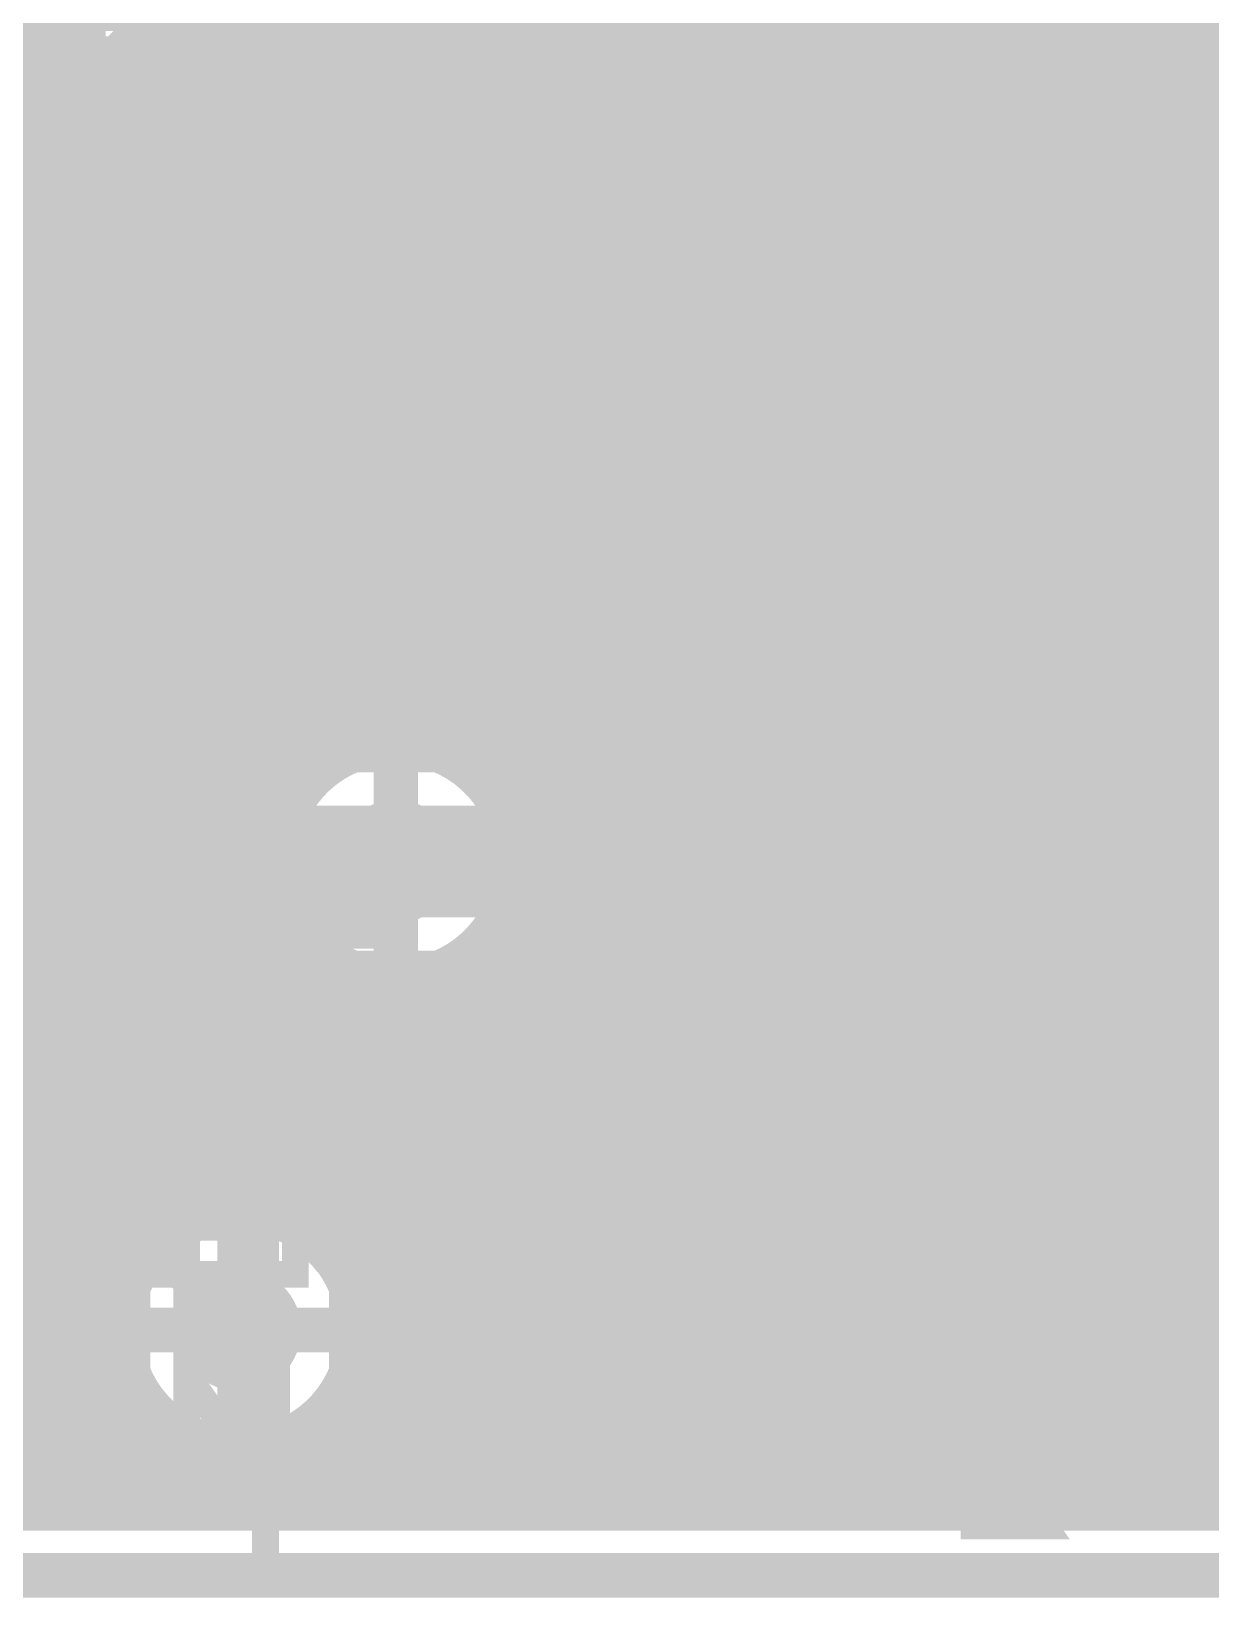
# Model space of a CAD drawing. Extents: x -7 to 100, y -42 to 30.
# Drawn here: x 68.54 to 75.25, y -0.13 to 8.79 of the extents above; entities that cross this region are included whole.
import ezdxf

# ---------------------------------------------------------------- set-up
doc = ezdxf.new("R2010")
doc.units = 0
doc.header["$MEASUREMENT"] = 0
doc.layers.get('0').update_dxf_attribs({"linetype": 'CONTINUOUS'})
for name, color, linetype in [('22-315-0_BOT', 7, 'CONTINUOUS'), ('22-315-0_DRD', 7, 'CONTINUOUS'), ('22-315-0_GND', 6, 'CONTINUOUS'), ('22-315-0_IN1', 4, 'CONTINUOUS'), ('22-315-0_SMB', 3, 'CONTINUOUS'), ('22-315-0_SMT', 5, 'CONTINUOUS'), ('22-315-0_SPB', 10, 'CONTINUOUS'), ('22-315-0_SPT', 14, 'CONTINUOUS'), ('22-315-0_SSB', 9, 'CONTINUOUS'), ('22-315-0_SST', 12, 'CONTINUOUS'), ('22-315-0_TOP', 11, 'CONTINUOUS'), ('THRUHOLE_TAP', 15, 'CONTINUOUS')]:
    doc.layers.add(name, color=color, linetype=linetype)

# ---------------------------------------------------------------- blocks, each defined once
blk = doc.blocks.new('RECTANGLE_8')
blk.add_solid([(0.4826, 0.4064), (0.4826, -0.4064), (-0.4826, 0.4064), (-0.4826, -0.4064)])
blk = doc.blocks.new('ROUND_30')
at = {"const_width": 0.35052}
blk.add_lwpolyline([(-0.17526, 0, 1), (0.17526, 0, 1)], format="xyb", close=True, dxfattribs=at)
blk = doc.blocks.new('ROUND_56')
at = {"const_width": 0.35052}
blk.add_lwpolyline([(-0.17526, 0, 1), (0.17526, 0, 1)], format="xyb", close=True, dxfattribs=at)
blk = doc.blocks.new('RECTANGLE_24')
blk.add_solid([(0.635, 0.3429), (0.635, -0.3429), (-0.635, 0.3429), (-0.635, -0.3429)])
blk = doc.blocks.new('ROUND_65')
at = {"const_width": 0.35052}
blk.add_lwpolyline([(-0.17526, 0, 1), (0.17526, 0, 1)], format="xyb", close=True, dxfattribs=at)
blk = doc.blocks.new('ROUND_80')
at = {"const_width": 0.0635}
blk.add_lwpolyline([(-0.03175, 0, 1), (0.03175, 0, 1)], format="xyb", close=True, dxfattribs=at)
blk = doc.blocks.new('RECTANGLE_35')
blk.add_solid([(1.3716, 1.0795), (1.3716, -1.0795), (-1.3716, 1.0795), (-1.3716, -1.0795)])
blk = doc.blocks.new('ROUND_83')
at = {"const_width": 0.10033}
blk.add_lwpolyline([(-0.050164, 0, 1), (0.050164, 0, 1)], format="xyb", close=True, dxfattribs=at)

msp = doc.modelspace()

# ---------------------------------------------------------------- linework, layer by layer
at = {"layer": '22-315-0_BOT'}
for points, const_width in [([(72.39, 10.795), (70.612, 10.795), (68.326, 8.509), (68.326, 6.604), (67.3608, 5.6388), (67.31, 5.6388)], 0.2032), ([(76.2, 7.0612), (76.2, 7.112), (75.438, 7.874), (74.549, 7.874), (73.66, 8.763), (73.66, 10.795)], 0.2032), ([(70.77964, 10.3886), (68.7324, 8.34136)], 0.254), ([(70.8406, 10.3886), (70.8406, 4.70408)], 0.254), ([(71.0692, 10.3886), (71.0692, 4.56692)], 0.254), ([(71.2978, 10.3886), (71.2978, 2.02184)], 0.254), ([(70.612, 10.22096), (70.612, 4.74472)], 0.254), ([(70.3834, 9.99236), (70.3834, 4.70408)], 0.254), ([(72.39, 9.8552), (70.6882, 9.8552), (69.469, 8.636)], 0.2032), ([(70.1548, 9.76376), (70.1548, 4.56692)], 0.254), ([(69.9262, 9.53516), (69.9262, 7.7978)], 0.254), ([(69.6976, 9.30656), (69.6976, 7.7978)], 0.254), ([(71.4248, 9.1821), (71.4248, 8.2169)], 0.254), ([(69.469, 9.07796), (69.469, 7.7978)], 0.254), ([(74.9808, 8.89), (76.7588, 8.89)], 0.635), ([(72.39, 8.89), (72.39, 7.0612)], 0.3048), ([(71.4248, 8.8392), (69.23024, 8.8392)], 0.254), ([(69.2404, 8.84936), (69.2404, 7.7978)], 0.254), ([(69.0118, 8.62076), (69.0118, 7.7978)], 0.254), ([(71.4248, 8.6106), (69.00164, 8.6106)], 0.254), ([(69.469, 8.636), (69.469, 7.3152), (69.215, 7.0612)], 0.2032), ([(73.3552, 8.49376), (73.3552, 8.2169)], 0.254), ([(73.3552, 8.49376), (73.3552, 2.8702)], 0.254), ([(73.3552, 8.49376), (73.37243, 8.47543)], 0.254), ([(73.3552, 8.49376), (73.37243, 8.47543)], 0.254), ([(73.37552, 8.4709), (74.05116, 7.7978)], 0.254), ([(71.4248, 8.382), (68.77304, 8.382)], 0.254), ([(68.7832, 8.39216), (68.7832, 7.7978)], 0.254), ([(73.46696, 8.382), (73.3552, 8.382)], 0.254), ([(68.7324, 8.34136), (68.7324, 7.7978)], 0.254), ([(73.5838, 8.26516), (73.5838, 7.7978)], 0.254), ([(71.9328, 8.2169), (71.4248, 8.2169)], 0.254), ([(71.5264, 8.2169), (71.5264, 2.25044)], 0.254), ([(71.755, 8.2169), (71.755, 7.7978)], 0.254), ([(71.9328, 8.2169), (71.9328, 7.7978)], 0.254), ([(73.3552, 8.2169), (72.8472, 8.2169)], 0.254), ([(72.8472, 8.2169), (72.8472, 7.7978)], 0.254), ([(72.898, 8.2169), (72.898, 7.7978)], 0.254), ([(73.1266, 8.2169), (73.1266, 7.7978)], 0.254), ([(71.9328, 8.1534), (68.7324, 8.1534)], 0.254), ([(73.69556, 8.1534), (72.8472, 8.1534)], 0.254), ([(73.8124, 8.03656), (73.8124, 7.7978)], 0.254), ([(71.9328, 7.9248), (68.7324, 7.9248)], 0.254), ([(73.92416, 7.9248), (72.8472, 7.9248)], 0.254), ([(70.0278, 7.7978), (68.7324, 7.7978)], 0.254), ([(69.215, 7.7978), (69.215, 7.0612)], 0.254), ([(70.0278, 7.7978), (70.0278, 6.3754)], 0.254), ([(71.5772, 7.7978), (71.5772, 6.3754)], 0.254), ([(71.9328, 7.7978), (71.5772, 7.7978)], 0.254), ([(73.2028, 7.7978), (72.8472, 7.7978)], 0.254), ([(73.2028, 7.7978), (73.2028, 6.3754)], 0.254), ([(73.4822, 7.7978), (73.4822, 6.3754)], 0.254), ([(74.05116, 7.7978), (73.4822, 7.7978)], 0.254), ([(71.5772, 7.6962), (70.0278, 7.6962)], 0.254), ([(73.4822, 7.6962), (73.2028, 7.6962)], 0.254), ([(71.5772, 7.4676), (70.0278, 7.4676)], 0.254), ([(73.4822, 7.4676), (73.2028, 7.4676)], 0.254), ([(75.27036, 7.4676), (75.1078, 7.4676)], 0.254), ([(75.1078, 7.4676), (75.1078, 6.3754)], 0.254), ([(75.27036, 7.4676), (75.1078, 7.4676)], 0.254), ([(75.184, 7.4676), (75.184, 0.47752)], 0.254), ([(75.27036, 7.4676), (75.3872, 7.35076)], 0.254), ([(71.5772, 7.239), (70.0278, 7.239)], 0.254), ([(73.4822, 7.239), (73.2028, 7.239)], 0.254), ([(75.3872, 7.239), (75.1078, 7.239)], 0.254), ([(70.0278, 7.0612), (69.215, 7.0612)], 0.254), ([(71.5772, 7.0104), (70.0278, 7.0104)], 0.254), ([(73.4822, 7.0104), (73.2028, 7.0104)], 0.254), ([(73.4822, 7.0612), (74.295, 7.0612)], 0.254), ([(75.1078, 7.0612), (74.295, 7.0612)], 0.254), ([(75.3872, 7.0104), (75.1078, 7.0104)], 0.254), ([(71.5772, 6.7818), (70.0278, 6.7818)], 0.254), ([(73.4822, 6.7818), (73.2028, 6.7818)], 0.254), ([(75.3872, 6.7818), (75.1078, 6.7818)], 0.254), ([(71.5772, 6.5532), (70.0278, 6.5532)], 0.254), ([(73.4822, 6.5532), (73.2028, 6.5532)], 0.254), ([(75.3872, 6.5532), (75.1078, 6.5532)], 0.254), ([(70.0278, 6.3754), (70.0278, 6.3246)], 0.254), ([(71.5772, 6.3246), (70.0278, 6.3246)], 0.254), ([(70.0278, 6.3246), (70.0278, 4.9022)], 0.254), ([(71.5772, 6.3754), (71.5772, 6.3246)], 0.254), ([(71.5772, 6.3246), (71.5772, 4.9022)], 0.254), ([(73.2028, 6.3754), (73.2028, 6.3246)], 0.254), ([(73.4822, 6.3246), (73.2028, 6.3246)], 0.254), ([(73.2028, 6.3246), (73.2028, 4.9022)], 0.254), ([(73.4822, 6.3754), (73.4822, 6.3246)], 0.254), ([(73.4822, 6.3246), (73.4822, 4.9022)], 0.254), ([(75.1078, 6.3754), (75.1078, 6.3246)], 0.254), ([(75.3872, 6.3246), (75.1078, 6.3246)], 0.254), ([(75.1078, 6.3246), (75.1078, 4.9022)], 0.254), ([(71.5772, 6.096), (70.0278, 6.096)], 0.254), ([(73.4822, 6.096), (73.2028, 6.096)], 0.254), ([(75.3872, 6.096), (75.1078, 6.096)], 0.254), ([(71.5772, 5.8674), (70.0278, 5.8674)], 0.254), ([(73.4822, 5.8674), (73.2028, 5.8674)], 0.254), ([(75.3872, 5.8674), (75.1078, 5.8674)], 0.254), ([(69.215, 5.6388), (69.215, 3.8862)], 0.635), ([(71.5772, 5.6388), (70.0278, 5.6388)], 0.254), ([(72.39, 5.6388), (72.39, 3.8862)], 0.3048), ([(73.4822, 5.6388), (73.2028, 5.6388)], 0.254), ([(74.295, 5.6388), (74.295, 3.8862)], 0.3048), ([(75.3872, 5.6388), (75.1078, 5.6388)], 0.254), ([(71.5772, 5.4102), (70.0278, 5.4102)], 0.254), ([(73.4822, 5.4102), (73.2028, 5.4102)], 0.254), ([(75.3872, 5.4102), (75.1078, 5.4102)], 0.254), ([(71.5772, 5.1816), (70.0278, 5.1816)], 0.254), ([(73.4822, 5.1816), (73.2028, 5.1816)], 0.254), ([(75.3872, 5.1816), (75.1078, 5.1816)], 0.254), ([(69.8373, 4.9022), (69.8373, 4.6228)], 0.254), ([(70.0278, 4.9022), (69.8373, 4.9022)], 0.254), ([(69.9262, 4.9022), (69.9262, 4.6228)], 0.254), ([(71.5772, 4.953), (70.0278, 4.953)], 0.254), ([(71.9328, 4.9022), (71.5772, 4.9022)], 0.254), ([(71.755, 4.9022), (71.755, 4.6228)], 0.254), ([(71.9328, 4.9022), (71.9328, 4.6228)], 0.254), ([(72.8472, 4.9022), (72.8472, 4.6228)], 0.254), ([(73.2028, 4.9022), (72.8472, 4.9022)], 0.254), ([(72.898, 4.9022), (72.898, 4.6228)], 0.254), ([(73.1266, 4.9022), (73.1266, 4.6228)], 0.254), ([(73.4822, 4.953), (73.2028, 4.953)], 0.254), ([(73.8378, 4.9022), (73.4822, 4.9022)], 0.254), ([(73.5838, 4.9022), (73.5838, 4.6228)], 0.254), ([(73.8124, 4.9022), (73.8124, 4.6228)], 0.254), ([(73.8378, 4.9022), (73.8378, 4.6228)], 0.254), ([(74.7522, 4.9022), (74.7522, 4.6228)], 0.254), ([(75.1078, 4.9022), (74.7522, 4.9022)], 0.254), ([(74.9554, 4.9022), (74.9554, 4.6228)], 0.254), ([(75.3872, 4.953), (75.1078, 4.953)], 0.254), ([(70.44944, 4.7244), (69.8373, 4.7244)], 0.254), ([(71.9328, 4.7244), (70.77202, 4.7244)], 0.254), ([(73.8378, 4.7244), (72.8472, 4.7244)], 0.254), ([(75.53706, 4.7244), (74.7522, 4.7244)], 0.254), ([(70.0278, 4.6228), (69.8373, 4.6228)], 0.254), ([(70.0278, 4.6228), (70.0278, 4.5085)], 0.254), ([(71.5772, 4.6228), (71.5772, 3.2004)], 0.254), ([(71.9328, 4.6228), (71.5772, 4.6228)], 0.254), ([(73.2028, 4.6228), (72.8472, 4.6228)], 0.254), ([(73.2028, 4.6228), (73.2028, 3.2004)], 0.254), ([(73.4822, 4.6228), (73.4822, 3.2004)], 0.254), ([(73.8378, 4.6228), (73.4822, 4.6228)], 0.254), ([(75.1078, 4.6228), (74.7522, 4.6228)], 0.254), ([(75.1078, 4.6228), (75.1078, 3.2004)], 0.254), ([(70.09638, 4.5085), (70.0278, 4.5085)], 0.254), ([(70.09638, 4.5085), (70.0278, 4.5085)], 0.254), ([(70.09638, 4.5085), (70.0278, 4.5085)], 0.254), ([(70.08622, 4.4958), (70.0278, 4.4958)], 0.254), ([(71.5772, 4.4958), (71.13778, 4.4958)], 0.254), ([(73.4822, 4.4958), (73.2028, 4.4958)], 0.254), ([(75.52436, 4.4958), (75.1078, 4.4958)], 0.254), ([(70.612, 4.064), (70.5358, 4.064), (70.358, 3.8862), (69.215, 3.8862)], 0.635), ([(70.612, 4.064), (70.5358, 4.064), (70.358, 3.8862), (69.215, 3.8862)], 0.635), ([(69.215, 3.8862), (70.358, 3.8862), (70.5358, 4.064), (70.612, 4.064)], 0.635), ([(71.5772, 4.2672), (71.2597, 4.2672)], 0.254), ([(73.4822, 4.2672), (73.2028, 4.2672)], 0.254), ([(75.59294, 4.2672), (75.1078, 4.2672)], 0.254), ([(71.5772, 4.0386), (71.29018, 4.0386)], 0.254), ([(73.4822, 4.0386), (73.2028, 4.0386)], 0.254), ([(75.77836, 4.0386), (75.1078, 4.0386)], 0.254), ([(69.215, 3.81), (69.215, 3.8862)], 0.2032), ([(71.5772, 3.81), (71.24192, 3.81)], 0.254), ([(73.4822, 3.81), (73.2028, 3.81)], 0.254), ([(76.08062, 3.81), (75.1078, 3.81)], 0.254), ([(71.0692, 3.56108), (71.0692, 1.8034)], 0.254), ([(71.5772, 3.5814), (71.08952, 3.5814)], 0.254), ([(73.4822, 3.5814), (73.2028, 3.5814)], 0.254), ([(76.30922, 3.5814), (75.1078, 3.5814)], 0.254), ([(71.5772, 3.3528), (70.67804, 3.3528)], 0.254), ([(70.8406, 3.42392), (70.8406, 1.8034)], 0.254), ([(73.4822, 3.3528), (73.2028, 3.3528)], 0.254), ([(76.53782, 3.3528), (75.1078, 3.3528)], 0.254), ([(70.0278, 3.2639), (70.0278, 3.2004)], 0.254), ([(70.358, 3.2639), (70.0278, 3.2639)], 0.254), ([(70.1548, 3.2639), (70.1548, 1.92278)], 0.254), ([(70.3834, 3.2639), (70.3834, 1.8034)], 0.254), ([(70.612, 3.31724), (70.612, 1.8034)], 0.254), ([(70.0278, 3.2004), (70.0278, 3.1496)], 0.254), ([(71.5772, 3.2004), (71.5772, 3.1496)], 0.254), ([(73.2028, 3.2004), (73.2028, 3.1496)], 0.254), ([(73.4822, 3.2004), (73.4822, 3.1496)], 0.254), ([(75.1078, 3.2004), (75.1078, 3.1496)], 0.254), ([(70.0278, 3.1496), (70.0278, 2.00406)], 0.254), ([(71.5772, 3.1242), (70.0278, 3.1242)], 0.254), ([(71.5772, 3.1496), (71.5772, 2.30124)], 0.254), ([(73.2028, 3.1496), (73.2028, 2.8702)], 0.254), ([(73.4822, 3.1242), (73.2028, 3.1242)], 0.254), ([(73.4822, 3.1496), (73.4822, 2.8702)], 0.254), ([(75.1078, 3.1496), (75.1078, 1.7272)], 0.254), ([(76.76642, 3.1242), (75.1078, 3.1242)], 0.254), ([(71.5772, 2.8956), (70.0278, 2.8956)], 0.254), ([(73.4822, 2.8956), (73.2028, 2.8956)], 0.254), ([(73.4822, 2.8702), (73.2028, 2.8702)], 0.254), ([(76.99502, 2.8956), (75.1078, 2.8956)], 0.254), ([(71.5772, 2.667), (70.0278, 2.667)], 0.254), ([(77.22362, 2.667), (75.1078, 2.667)], 0.254), ([(69.215, 2.4638), (67.31, 2.4638)], 0.3048), ([(69.723, 1.397), (71.247, 1.397), (72.3138, 2.4638), (72.39, 2.4638)], 0.2032), ([(71.5772, 2.4384), (70.0278, 2.4384)], 0.254), ([(74.295, 2.4638), (72.39, 2.4638)], 0.2032), ([(77.45222, 2.4384), (75.1078, 2.4384)], 0.254), ([(71.5772, 2.30124), (71.07936, 1.8034)], 0.254), ([(71.48576, 2.2098), (70.0278, 2.2098)], 0.254), ([(77.68082, 2.2098), (75.1078, 2.2098)], 0.254), ([(73.2028, 2.0574), (73.2028, 1.7272)], 0.254), ([(73.4822, 2.0574), (73.2028, 2.0574)], 0.254), ([(73.3552, 2.0574), (73.3552, 0.47498)], 0.254), ([(73.4822, 2.0574), (73.4822, 1.7272)], 0.254), ([(71.25716, 1.9812), (70.07098, 1.9812)], 0.254), ([(73.4822, 1.9812), (73.2028, 1.9812)], 0.254), ([(77.90942, 1.9812), (75.1078, 1.9812)], 0.254), ([(71.07936, 1.8034), (70.26656, 1.8034)], 0.254), ([(73.4822, 1.7526), (73.2028, 1.7526)], 0.254), ([(78.13802, 1.7526), (75.1078, 1.7526)], 0.254), ([(69.12864, 1.7272), (68.4022, 1.7272)], 0.254), ([(68.5546, 1.7272), (68.5546, 0.46736)], 0.254), ([(68.7832, 1.7272), (68.7832, 0.46736)], 0.254), ([(69.0118, 1.7272), (69.0118, 0.46736)], 0.254), ([(72.15124, 1.7272), (71.5391, 1.11252)], 0.254), ([(73.2028, 1.7272), (72.15124, 1.7272)], 0.254), ([(72.2122, 1.7272), (72.2122, 0.47244)], 0.254), ([(72.4408, 1.7272), (72.4408, 0.47244)], 0.254), ([(72.6694, 1.7272), (72.6694, 0.47244)], 0.254), ([(72.898, 1.7272), (72.898, 0.47244)], 0.254), ([(73.1266, 1.7272), (73.1266, 0.47498)], 0.254), ([(75.1078, 1.7272), (73.4822, 1.7272)], 0.254), ([(73.5838, 1.7272), (73.5838, 0.47498)], 0.254), ([(73.8124, 1.7272), (73.8124, 0.47498)], 0.254), ([(74.041, 1.7272), (74.041, 0.47498)], 0.254), ([(74.2696, 1.7272), (74.2696, 0.47498)], 0.254), ([(74.4982, 1.7272), (74.4982, 0.47498)], 0.254), ([(74.7268, 1.7272), (74.7268, 0.47498)], 0.254), ([(74.9554, 1.7272), (74.9554, 0.47498)], 0.254), ([(69.05498, 1.524), (67.7672, 1.524)], 0.254), ([(78.36662, 1.524), (71.94804, 1.524)], 0.254), ([(71.9836, 1.55956), (71.9836, 0.47244)], 0.254), ([(71.755, 1.33096), (71.755, 0.47244)], 0.254), ([(69.0499, 1.2954), (67.7672, 1.2954)], 0.254), ([(78.59522, 1.2954), (71.71944, 1.2954)], 0.254), ([(69.12864, 1.0668), (67.75958, 1.0668)], 0.254), ([(78.82382, 1.0668), (71.48322, 1.0668)], 0.254), ([(71.5264, 1.10236), (71.5264, 0.47244)], 0.254), ([(71.247, 0.9906), (70.26656, 0.9906)], 0.254), ([(70.3834, 0.9906), (70.3834, 0.4699)], 0.254), ([(70.612, 0.9906), (70.612, 0.4699)], 0.254), ([(70.8406, 0.9906), (70.8406, 0.4699)], 0.254), ([(71.0692, 0.9906), (71.0692, 0.47244)], 0.254), ([(71.2978, 0.99314), (71.2978, 0.47244)], 0.254), ([(69.2404, 0.91694), (69.2404, 0.4699)], 0.254), ([(70.1548, 0.87122), (70.1548, 0.4699)], 0.254), ([(69.33438, 0.8382), (67.65036, 0.8382)], 0.254), ([(69.469, 0.76708), (69.469, 0.4699)], 0.254), ([(79.05242, 0.8382), (70.10908, 0.8382)], 0.254), ([(69.6976, 0.71628), (69.6976, 0.4699)], 0.254), ([(69.9262, 0.74676), (69.9262, 0.4699)], 0.254), ([(79.3623, 0.6096), (67.42176, 0.6096)], 0.254), ([(83.6422, 0.48768), (67.27952, 0.46736)], 0.254)]:
    msp.add_lwpolyline(points, dxfattribs=dict(at, const_width=const_width))
at = {"layer": '22-315-0_BOT', "const_width": 0.254}
for points in [[(70.612, 4.74472, 0.2182024), (70.09641, 4.50847)], [(70.612, 4.74472, 0.2182024), (70.09641, 4.50847)], [(71.29272, 4.064, 0.4142136), (70.612, 4.74472)], [(71.29272, 4.064, 0.4142136), (70.612, 4.74472)], [(70.74154, 3.39598, 0.3591633), (71.29272, 4.064)], [(70.74154, 3.39598, 0.3591633), (71.29272, 4.064)], [(70.358, 3.2639, 0.1675171), (70.74146, 3.39608)], [(70.358, 3.2639, 0.1675171), (70.74146, 3.39608)], [(70.26656, 1.8034, 0.1163897), (70.02753, 2.00353)], [(69.12864, 1.7272, 0.1274582), (69.04308, 1.397)], [(69.04228, 1.397, 0.4142136), (69.723, 0.71628)], [(71.247, 0.9906, 0.1989115), (71.53437, 1.10963)], [(69.723, 0.71628, 0.2364624), (70.26819, 0.98938)]]:
    msp.add_lwpolyline(points, format="xyb", dxfattribs=at)
at = {"layer": '22-315-0_DRD', "const_width": 0.254}
for points in [[(0, 0), (-7.00024, 0), (-7.00024, 29.99994), (99.9998, 29.99994), (99.9998, 0), (0, 0)], [(68.834, 9.271), (68.834, 8.001)], [(69.469, 9.271), (69.469, 8.001)], [(70.104, 8.001), (70.104, 9.271)], [(70.104, 8.636), (68.834, 8.636)], [(68.834, 8.001), (70.104, 8.001)], [(69.977, 4.699), (69.977, 3.429)], [(71.247, 4.699), (69.977, 4.699)], [(69.977, 4.699), (69.977, 3.429)], [(71.247, 4.699), (69.977, 4.699)], [(69.977, 4.699), (69.977, 3.429)], [(71.247, 4.699), (69.977, 4.699)], [(70.612, 4.699), (70.612, 3.429)], [(70.612, 4.699), (70.612, 3.429)], [(70.612, 4.699), (70.612, 3.429)], [(71.247, 3.429), (71.247, 4.699)], [(71.247, 3.429), (71.247, 4.699)], [(71.247, 3.429), (71.247, 4.699)], [(71.247, 4.064), (69.977, 4.064)], [(71.247, 4.064), (69.977, 4.064)], [(71.247, 4.064), (69.977, 4.064)], [(69.977, 3.429), (71.247, 3.429)], [(69.977, 3.429), (71.247, 3.429)], [(69.977, 3.429), (71.247, 3.429)], [(69.088, 2.032), (69.088, 0.762)], [(70.358, 2.032), (69.088, 2.032)], [(69.723, 2.032), (69.723, 0.762)], [(70.358, 0.762), (70.358, 2.032)], [(70.358, 1.397), (69.088, 1.397)], [(69.088, 0.762), (70.358, 0.762)]]:
    msp.add_lwpolyline(points, dxfattribs=at)
at = {"layer": '22-315-0_GND', "const_width": 0.254}
msp.add_lwpolyline([(0, 0), (-7.00024, 0), (-7.00024, 29.99994), (99.9998, 29.99994), (99.9998, 0), (0, 0)], dxfattribs=at)
at = {"layer": '22-315-0_IN1', "const_width": 0.254}
for points in [[(70.6882, 29.337), (70.6882, 4.73964)], [(72.9742, 29.337), (72.9742, 0.508)], [(70.9168, 21.46808), (70.9168, 4.67106)], [(71.1454, 21.33092), (71.1454, 4.48564)], [(72.7456, 13.10894), (72.7456, 0.508)], [(70.4596, 12.14374), (70.4596, 4.72694)], [(70.231, 11.99388), (70.231, 4.62788)], [(74.3458, 11.81608), (74.3458, 0.508)], [(75.2602, 11.81608), (75.2602, 0.508)], [(74.5744, 11.67892), (74.5744, 0.508)], [(75.0316, 11.67892), (75.0316, 0.508)], [(71.374, 11.56716), (71.374, 0.508)], [(74.803, 11.63828), (74.803, 0.508)], [(72.517, 11.35888), (72.517, 0.508)], [(71.6026, 11.2649), (71.6026, 0.508)], [(71.8312, 11.15314), (71.8312, 0.508)], [(72.0598, 11.13282), (72.0598, 0.508)], [(72.2884, 11.19124), (72.2884, 0.508)], [(73.2028, 10.29208), (73.2028, 0.508)], [(74.1172, 10.29208), (74.1172, 0.508)], [(73.4314, 10.15492), (73.4314, 0.508)], [(73.8886, 10.15492), (73.8886, 0.508)], [(73.66, 10.11428), (73.66, 0.508)], [(68.6308, 9.48182), (68.6308, 0.508)], [(68.7959, 8.7376), (67.78752, 8.7376)], [(82.24774, 8.7376), (70.13956, 8.7376)], [(68.80098, 8.509), (67.93992, 8.509)], [(81.98612, 8.509), (70.13702, 8.509)], [(68.88988, 8.2804), (67.98818, 8.2804)], [(68.8594, 8.33374), (68.8594, 0.508)], [(81.88706, 8.2804), (70.04812, 8.2804)], [(70.0024, 8.21436), (70.0024, 4.36372)], [(69.12102, 8.0518), (67.9577, 8.0518)], [(69.088, 8.07212), (69.088, 1.6383)], [(69.7738, 8.02894), (69.7738, 2.07518)], [(81.87436, 8.0518), (69.81698, 8.0518)], [(69.3166, 7.97306), (69.3166, 1.94056)], [(69.5452, 7.96036), (69.5452, 2.05232)], [(81.94294, 7.8232), (67.83578, 7.8232)], [(82.12836, 7.5946), (67.47002, 7.5946)], [(82.47888, 7.366), (56.06288, 7.366)], [(82.31124, 7.1374), (57.19064, 7.1374)], [(82.25282, 6.9088), (65.35674, 6.9088)], [(82.27314, 6.6802), (65.6844, 6.6802)], [(82.3849, 6.4516), (65.87744, 6.4516)], [(82.68716, 6.223), (65.99936, 6.223)], [(86.69528, 5.9944), (66.07048, 5.9944)], [(86.72576, 5.7658), (66.09842, 5.7658)], [(86.85022, 5.5372), (66.08826, 5.5372)], [(87.21344, 5.3086), (66.03492, 5.3086)], [(75.74788, 5.08), (65.9384, 5.08)], [(75.58024, 4.8514), (65.78092, 4.8514)], [(70.22338, 4.6228), (65.52946, 4.6228)], [(75.52182, 4.6228), (70.99808, 4.6228)], [(70.01764, 4.3942), (65.30086, 4.3942)], [(75.54214, 4.3942), (71.20636, 4.3942)], [(69.9389, 4.1656), (65.65646, 4.1656)], [(75.6539, 4.1656), (71.28256, 4.1656)], [(69.94398, 3.937), (65.85966, 3.937)], [(75.95616, 3.937), (71.28002, 3.937)], [(70.03288, 3.7084), (65.9892, 3.7084)], [(70.0024, 3.76174), (70.0024, 2.01676)], [(78.00594, 3.7084), (71.19112, 3.7084)], [(71.1454, 3.64236), (71.1454, 0.508)], [(70.26402, 3.4798), (66.0654, 3.4798)], [(70.231, 3.50012), (70.231, 1.84912)], [(70.9168, 3.45694), (70.9168, 0.508)], [(80.03794, 3.4798), (70.95998, 3.4798)], [(70.4596, 3.40106), (70.4596, 0.508)], [(70.6882, 3.38836), (70.6882, 0.508)], [(79.96936, 3.2512), (66.09842, 3.2512)], [(79.98206, 3.0226), (66.0908, 3.0226)], [(80.08112, 2.794), (66.04508, 2.794)], [(80.34274, 2.5654), (65.9511, 2.5654)], [(94.74962, 2.3368), (65.80124, 2.3368)], [(95.13316, 2.1082), (65.56502, 2.1082)], [(69.24294, 1.8796), (65.07226, 1.8796)], [(99.441, 1.8796), (70.20052, 1.8796)], [(69.09308, 1.651), (52.73802, 1.651)], [(75.62088, 1.651), (70.35292, 1.651)], [(69.04228, 1.4224), (52.74056, 1.4224)], [(75.45324, 1.4224), (70.40118, 1.4224)], [(69.07276, 1.1938), (52.66436, 1.1938)], [(69.088, 1.15316), (69.088, 0.508)], [(75.39482, 1.1938), (70.3707, 1.1938)], [(69.19722, 0.9652), (52.45608, 0.9652)], [(70.231, 0.94488), (70.231, 0.508)], [(75.41514, 0.9652), (70.24878, 0.9652)], [(69.3166, 0.8509), (69.3166, 0.508)], [(70.0024, 0.77724), (70.0024, 0.508)], [(69.56044, 0.7366), (29.1338, 0.7366)], [(69.5452, 0.73914), (69.5452, 0.508)], [(69.7738, 0.71882), (69.7738, 0.508)], [(75.5269, 0.7366), (69.88302, 0.7366)], [(75.82916, 0.508), (29.464, 0.508)]]:
    msp.add_lwpolyline(points, dxfattribs=at)
for points in [[(69.469, 9.31672, 0.4142136), (68.78828, 8.636)], [(70.14972, 8.636, 0.4142136), (69.469, 9.31672)], [(68.78828, 8.636, 0.4142136), (69.469, 7.95528)], [(69.469, 7.95528, 0.4142136), (70.14972, 8.636)], [(70.612, 4.74472, 0.4142136), (69.93128, 4.064)], [(70.612, 4.74472, 0.4142136), (69.93128, 4.064)], [(71.29272, 4.064, 0.4142136), (70.612, 4.74472)], [(71.29272, 4.064, 0.4142136), (70.612, 4.74472)], [(69.93128, 4.064, 0.4142136), (70.612, 3.38328)], [(69.93128, 4.064, 0.4142136), (70.612, 3.38328)], [(70.612, 3.38328, 0.4142136), (71.29272, 4.064)], [(70.612, 3.38328, 0.4142136), (71.29272, 4.064)], [(69.723, 2.07772, 0.4142136), (69.04228, 1.397)], [(70.40372, 1.397, 0.4142136), (69.723, 2.07772)], [(69.04228, 1.397, 0.4142136), (69.723, 0.71628)], [(69.723, 0.71628, 0.4142136), (70.40372, 1.397)]]:
    msp.add_lwpolyline(points, format="xyb", dxfattribs=at)
at = {"layer": '22-315-0_SSB', "const_width": 0.1524}
for points in [[(75.7428, 8.255), (75.9714, 8.255), (75.9714, 11.43), (71.4248, 11.43), (71.4248, 8.255), (75.7428, 8.255)], [(68.80606, 8.64616), (68.63842, 8.58774), (68.63842, 8.23214), (68.80606, 8.17372), (69.48424, 8.17372), (69.65442, 8.23214), (69.65442, 8.58774), (69.48424, 8.64616)], [(70.0405, 7.8105), (70.0405, 4.8895), (68.4022, 4.8895), (68.4022, 7.8105), (70.0405, 7.8105)], [(71.5645, 4.8895), (71.5645, 7.8105), (73.2028, 7.8105), (73.2028, 4.8895), (71.5645, 4.8895)], [(75.1205, 7.8105), (75.1205, 4.8895), (73.4822, 4.8895), (73.4822, 7.8105), (75.1205, 7.8105)], [(70.2564, 7.5565), (70.2564, 7.08406), (70.93458, 7.5565), (71.10476, 7.5565), (71.2724, 7.49808), (71.2724, 7.14248), (71.10476, 7.08406)], [(70.2564, 6.7183), (70.2564, 6.24586), (70.93458, 6.7183), (71.10476, 6.7183), (71.2724, 6.65988), (71.2724, 6.30428), (71.10476, 6.24586)], [(70.7644, 5.7023), (70.2564, 5.8801)], [(70.7644, 5.40766), (70.7644, 5.76326), (70.93458, 5.8801), (71.10476, 5.8801), (71.2724, 5.76326), (71.2724, 5.40766), (70.2564, 5.40766)], [(70.0405, 4.6355), (70.0405, 1.7145), (68.4022, 1.7145), (68.4022, 4.6355), (70.0405, 4.6355)], [(71.5645, 1.7145), (71.5645, 4.6355), (73.2028, 4.6355), (73.2028, 1.7145), (71.5645, 1.7145)], [(75.1205, 4.6355), (75.1205, 1.7145), (73.4822, 1.7145), (73.4822, 4.6355), (75.1205, 4.6355)], [(70.42658, 3.65506), (70.2564, 3.7719), (70.2564, 4.01066), (70.42658, 4.1275), (70.59676, 4.1275), (70.93458, 3.89128), (71.2724, 4.1275), (71.2724, 3.65506)], [(70.2564, 3.2893), (70.2564, 2.81686), (70.93458, 3.2893), (71.10476, 3.2893), (71.2724, 3.23088), (71.2724, 2.87528), (71.10476, 2.81686)], [(70.7644, 2.2733), (70.2564, 2.4511)], [(70.7644, 1.97866), (70.7644, 2.33426), (70.93458, 2.4511), (71.10476, 2.4511), (71.2724, 2.33426), (71.2724, 1.97866), (70.2564, 1.97866)], [(68.62064, 0.40894), (69.09562, 0.40894), (68.62064, 1.08712), (68.62064, 1.25476), (68.67906, 1.42494), (69.03466, 1.42494), (69.09562, 1.25476)], [(69.93382, 0.91694), (69.57822, 0.91694), (69.45884, 1.08712), (69.45884, 1.25476), (69.57822, 1.42494), (69.93382, 1.42494), (69.93382, 0.40894)], [(72.98944, 0.61976), (73.46442, 0.61976), (73.22566, 1.29794), (73.10882, 1.29794), (73.10882, 0.28194)], [(73.82764, 0.28194), (74.30262, 0.28194), (73.82764, 0.96012), (73.82764, 1.12776), (73.88606, 1.29794), (74.24166, 1.29794), (74.30262, 1.12776)], [(75.14082, 0.78994), (74.78522, 0.78994), (74.66584, 0.96012), (74.66584, 1.12776), (74.78522, 1.29794), (75.14082, 1.29794), (75.14082, 0.28194)], [(69.63664, 0.91694), (69.45884, 0.40894)], [(74.84364, 0.78994), (74.66584, 0.28194)]]:
    msp.add_lwpolyline(points, dxfattribs=at)
at = {"layer": '22-315-0_SST', "const_width": 0.1524}
for points in [[(67.71894, 8.86968), (69.87032, 8.86968), (69.87032, 0.02032), (64.48044, 0.02032), (64.48044, 0.67056), (69.42074, 0.67056), (68.81876, 1.27), (68.81876, 7.62)], [(55.6387, 7.62), (68.81876, 7.62), (69.42074, 8.21944), (55.03926, 8.21944), (55.6387, 7.62), (55.6387, 1.27), (55.03926, 0.67056), (55.03926, 8.21944)], [(69.42074, 0.67056), (69.42074, 8.21944)], [(71.66356, 6.63956), (71.66102, 2.286), (71.66102, 0.6477), (75.65898, 0.6477), (75.6666, 7.7724), (75.2094, 8.2296), (72.009, 8.2296), (71.6534, 7.7978), (71.66356, 6.63956)], [(75.2094, 8.1788), (72.009, 8.1788), (71.882, 8.0264), (71.8058, 7.9756), (71.755, 7.9248)], [(71.99376, 8.16102), (71.99376, 8.001)], [(75.22464, 8.16356), (71.9963, 8.16356)], [(72.13092, 8.1788), (72.13092, 8.001)], [(72.26808, 8.1788), (72.26808, 8.001)], [(72.40524, 8.1788), (72.40524, 8.001)], [(72.5424, 8.1788), (72.5424, 8.001)], [(72.67956, 8.1788), (72.67956, 8.001)], [(72.81672, 8.1788), (72.81672, 8.001)], [(72.95388, 8.1788), (72.95388, 8.001)], [(73.09104, 8.1788), (73.09104, 8.001)], [(73.2282, 8.1788), (73.2282, 8.001)], [(73.36536, 8.1788), (73.36536, 8.001)], [(73.50252, 8.1788), (73.50252, 8.001)], [(73.63968, 8.1788), (73.63968, 8.001)], [(73.77684, 8.1788), (73.77684, 8.001)], [(73.914, 8.1788), (73.914, 8.001)], [(74.05116, 8.1788), (74.05116, 8.001)], [(74.18832, 8.1788), (74.18832, 8.001)], [(74.32548, 8.1788), (74.32548, 8.001)], [(74.46264, 8.1788), (74.46264, 8.001)], [(74.5998, 8.1788), (74.5998, 8.001)], [(74.73696, 8.1788), (74.73696, 8.001)], [(74.87412, 8.1788), (74.87412, 8.001)], [(75.01128, 8.1788), (75.01128, 8.001)], [(75.14844, 8.1788), (75.14844, 8.001)], [(75.2094, 8.1788), (75.3872, 8.001)], [(75.2856, 8.1026), (75.2856, 8.001)], [(71.8566, 8.0264), (71.755, 7.9248)], [(71.8566, 8.0264), (71.882, 8.001)], [(75.3618, 8.0264), (71.882, 8.0264)], [(75.3872, 8.001), (71.882, 8.001)], [(71.9328, 7.63524), (71.9328, 7.34822)], [(72.06996, 7.61746), (72.06996, 7.366)], [(72.10806, 7.57936), (71.8566, 7.57936)], [(72.12584, 7.4422), (71.83882, 7.4422)], [(71.7042, 5.2578), (75.6412, 5.2578)], [(71.28764, 4.1402), (71.28764, 3.90144)], [(71.28764, 4.02082), (70.27164, 4.02082), (70.43928, 3.90144)], [(71.28764, 3.41884), (71.28764, 3.18262)], [(71.28764, 3.302), (70.27164, 3.302), (70.43928, 3.18262)], [(70.43928, 2.70002), (70.27164, 2.6416), (70.27164, 2.286), (70.43928, 2.22504), (70.60946, 2.22504), (70.77964, 2.286), (70.77964, 2.6416), (70.94728, 2.70002), (71.11746, 2.70002), (71.28764, 2.6416), (71.28764, 2.286), (71.11746, 2.22504)], [(70.27164, 1.86182), (70.60946, 1.86182), (71.28764, 1.6256), (70.60946, 1.38684), (70.27164, 1.38684)], [(68.81876, 1.27), (64.48044, 1.27), (64.48044, 0.67056)], [(70.27164, 1.02362), (70.27164, 0.54864)], [(71.28764, 0.7874), (70.27164, 0.7874)]]:
    msp.add_lwpolyline(points, dxfattribs=at)
for points in [[(71.9836, 7.6454, 0.4142136), (71.8312, 7.493)], [(72.136, 7.493, 0.4142136), (71.9836, 7.6454)], [(71.8312, 7.493, 0.4142136), (71.9836, 7.3406)], [(71.9836, 7.3406, 0.4142136), (72.136, 7.493)]]:
    msp.add_lwpolyline(points, format="xyb", dxfattribs=at)
at = {"layer": '22-315-0_TOP'}
for points, const_width in [([(62.484, 17.272), (62.611, 17.272), (62.738, 17.145), (62.738, 16.764), (63.754, 15.748), (63.754, 13.97), (65.786, 11.938), (65.786, 6.985), (66.421, 6.35), (66.421, 4.699), (69.723, 1.397)], 0.2032), ([(69.89572, 15.90548), (69.89572, 4.7625)], 0.254), ([(69.43852, 15.6591), (69.43852, 5.08254)], 0.254), ([(69.66712, 15.72768), (69.66712, 4.85394)], 0.254), ([(78.105, 6.6548), (78.0542, 6.6548), (76.454, 8.255), (73.533, 8.255), (72.771, 9.017), (72.771, 11.303), (73.279, 11.811), (73.279, 12.573), (72.263, 13.589)], 0.635), ([(70.0659, 11.6078), (70.0659, 8.64616)], 0.254), ([(68.58, 10.16), (68.58, 4.953), (69.469, 4.064), (70.612, 4.064)], 0.635), ([(71.247, 10.12698), (71.247, 9.0678), (73.66, 6.6548)], 0.635), ([(69.2785, 9.9441), (69.2785, 5.24256)], 0.254), ([(70.0659, 8.8392), (69.2785, 8.8392)], 0.254), ([(70.69074, 8.64616), (70.0659, 8.64616)], 0.254), ([(70.12432, 8.64616), (70.12432, 4.7625)], 0.254), ([(70.35292, 8.64616), (70.35292, 4.7625)], 0.254), ([(70.58152, 8.64616), (70.58152, 4.79298)], 0.254), ([(70.71868, 8.6106), (69.2785, 8.6106)], 0.254), ([(70.75932, 8.56742), (71.9074, 7.41934)], 0.254), ([(70.81012, 8.51662), (70.81012, 4.76758)], 0.254), ([(70.94474, 8.382), (69.2785, 8.382)], 0.254), ([(71.03872, 8.28802), (71.03872, 4.7625)], 0.254), ([(71.17334, 8.1534), (69.2785, 8.1534)], 0.254), ([(71.26732, 8.05942), (71.26732, 4.7625)], 0.254), ([(71.40194, 7.9248), (69.2785, 7.9248)], 0.254), ([(71.49592, 7.83082), (71.49592, 4.7625)], 0.254), ([(71.63054, 7.6962), (69.2785, 7.6962)], 0.254), ([(71.72452, 7.60222), (71.72452, 4.7625)], 0.254), ([(71.85914, 7.4676), (69.2785, 7.4676)], 0.254), ([(71.9074, 7.41934), (71.9074, 5.1943)], 0.254), ([(71.9074, 7.239), (69.2785, 7.239)], 0.254), ([(71.9074, 7.0104), (69.2785, 7.0104)], 0.254), ([(71.9074, 6.7818), (69.2785, 6.7818)], 0.254), ([(71.9074, 6.5532), (69.2785, 6.5532)], 0.254), ([(71.9074, 6.3246), (69.2785, 6.3246)], 0.254), ([(71.9074, 6.096), (69.2785, 6.096)], 0.254), ([(71.9074, 5.8674), (69.2785, 5.8674)], 0.254), ([(71.9074, 5.6388), (69.2785, 5.6388)], 0.254), ([(71.9074, 5.4102), (69.2785, 5.4102)], 0.254), ([(69.2785, 5.24256), (69.75856, 4.7625)], 0.254), ([(74.97064, 5.1816), (69.33946, 5.1816)], 0.254), ([(74.9935, 5.1943), (71.9074, 5.1943)], 0.254), ([(71.95312, 5.1943), (71.95312, 4.7625)], 0.254), ([(72.18172, 5.1943), (72.18172, 4.7625)], 0.254), ([(72.41032, 5.1943), (72.41032, 4.7625)], 0.254), ([(72.63892, 5.1943), (72.63892, 4.7625)], 0.254), ([(72.86752, 5.1943), (72.86752, 4.7625)], 0.254), ([(73.09612, 5.1943), (73.09612, 4.7625)], 0.254), ([(73.32472, 5.1943), (73.32472, 4.7625)], 0.254), ([(73.55332, 5.1943), (73.55332, 4.7625)], 0.254), ([(73.78192, 5.1943), (73.78192, 4.7625)], 0.254), ([(74.01052, 5.1943), (74.01052, 4.7625)], 0.254), ([(74.23912, 5.1943), (74.23912, 4.7625)], 0.254), ([(74.46772, 5.1943), (74.46772, 4.7625)], 0.254), ([(74.69632, 5.1943), (74.69632, 4.94538)], 0.254), ([(74.92492, 5.1943), (74.92492, 5.15366)], 0.254), ([(74.81062, 5.05968), (74.51344, 4.7625)], 0.254), ([(66.9036, 4.89966), (69.67474, 2.12598)], 0.254), ([(74.70394, 4.953), (69.56806, 4.953)], 0.254), ([(70.3961, 4.7625), (69.75856, 4.7625)], 0.254), ([(76.2, 4.572), (75.311, 4.572), (74.803, 4.064), (70.612, 4.064)], 0.635), ([(74.51344, 4.7625), (70.82536, 4.7625)], 0.254), ([(68.09232, 4.45262), (68.96862, 3.57632)], 0.254), ([(66.08064, 4.35864), (68.99402, 1.44272)], 0.254), ([(68.50634, 4.0386), (67.76466, 4.0386)], 0.254), ([(68.52412, 4.02082), (68.52412, 3.27914)], 0.254), ([(68.73494, 3.81), (67.99326, 3.81)], 0.254), ([(68.75272, 3.79222), (68.75272, 3.05054)], 0.254), ([(68.96354, 3.5814), (68.22186, 3.5814)], 0.254), ([(68.98132, 3.56362), (68.98132, 2.82194)], 0.254), ([(70.44436, 3.3528), (68.45046, 3.3528)], 0.254), ([(69.20992, 3.41376), (69.20992, 2.59334)], 0.254), ([(69.43852, 3.3655), (69.43852, 2.36474)], 0.254), ([(70.3961, 3.3655), (69.469, 3.3655)], 0.254), ([(69.66712, 3.3655), (69.66712, 2.13614)], 0.254), ([(69.89572, 3.3655), (69.89572, 2.10566)], 0.254), ([(70.12432, 3.3655), (70.12432, 2.0066)], 0.254), ([(70.35292, 3.3655), (70.35292, 1.76784)], 0.254), ([(71.9074, 3.3528), (70.77964, 3.3528)], 0.254), ([(70.81012, 3.36042), (70.81012, 0.381)], 0.254), ([(71.9074, 3.3655), (70.82536, 3.3655)], 0.254), ([(71.03872, 3.3655), (71.03872, 0.381)], 0.254), ([(71.26732, 3.3655), (71.26732, 0.381)], 0.254), ([(71.49592, 3.3655), (71.49592, 0.381)], 0.254), ([(71.72452, 3.3655), (71.72452, 0.381)], 0.254), ([(71.9074, 3.3655), (71.9074, 0.7747)], 0.254), ([(70.58152, 3.33248), (70.58152, 0.381)], 0.254), ([(71.9074, 3.1242), (68.67906, 3.1242)], 0.254), ([(71.9074, 2.8956), (68.90766, 2.8956)], 0.254), ([(71.9074, 2.667), (69.13626, 2.667)], 0.254), ([(78.105, 2.2352), (73.66, 2.2352)], 0.762), ([(71.9074, 2.4384), (69.36486, 2.4384)], 0.254), ([(71.9074, 2.2098), (69.59346, 2.2098)], 0.254), ([(69.723, 2.12852), (69.67468, 2.12692)], 0.254), ([(68.45554, 1.9812), (65.46342, 1.9812)], 0.254), ([(71.9074, 1.9812), (70.16242, 1.9812)], 0.254), ([(68.52412, 1.91262), (68.52412, 0.381)], 0.254), ([(68.68414, 1.7526), (64.28486, 1.7526)], 0.254), ([(71.9074, 1.7526), (70.36054, 1.7526)], 0.254), ([(68.75272, 1.68402), (68.75272, 0.381)], 0.254), ([(68.91274, 1.524), (64.05626, 1.524)], 0.254), ([(71.9074, 1.524), (70.44182, 1.524)], 0.254), ([(68.98132, 1.45542), (68.98132, 0.381)], 0.254), ([(68.99402, 1.44272), (68.99259, 1.397)], 0.254), ([(68.9991, 1.2954), (63.82512, 1.2954)], 0.254), ([(71.9074, 1.2954), (70.4469, 1.2954)], 0.254), ([(69.07022, 1.0668), (51.81854, 1.0668)], 0.254), ([(71.9074, 1.0668), (70.37324, 1.0668)], 0.254), ([(70.35292, 1.02616), (70.35292, 0.381)], 0.254), ([(69.20992, 0.8763), (69.20992, 0.381)], 0.254), ([(69.25056, 0.8382), (51.81854, 0.8382)], 0.254), ([(70.12432, 0.78486), (70.12432, 0.381)], 0.254), ([(71.9074, 0.8382), (70.1929, 0.8382)], 0.254), ([(75.4126, 0.7747), (71.9074, 0.7747)], 0.254), ([(71.95312, 0.7747), (71.95312, 0.381)], 0.254), ([(72.18172, 0.7747), (72.18172, 0.381)], 0.254), ([(72.41032, 0.7747), (72.41032, 0.381)], 0.254), ([(72.63892, 0.7747), (72.63892, 0.381)], 0.254), ([(72.86752, 0.7747), (72.86752, 0.381)], 0.254), ([(73.09612, 0.7747), (73.09612, 0.381)], 0.254), ([(73.32472, 0.7747), (73.32472, 0.381)], 0.254), ([(73.55332, 0.7747), (73.55332, 0.381)], 0.254), ([(73.78192, 0.7747), (73.78192, 0.381)], 0.254), ([(74.01052, 0.7747), (74.01052, 0.381)], 0.254), ([(74.23912, 0.7747), (74.23912, 0.381)], 0.254), ([(74.46772, 0.7747), (74.46772, 0.381)], 0.254), ([(74.69632, 0.7747), (74.69632, 0.381)], 0.254), ([(74.92492, 0.7747), (74.92492, 0.381)], 0.254), ([(75.15352, 0.7747), (75.15352, 0.381)], 0.254), ([(69.43852, 0.7239), (69.43852, 0.381)], 0.254), ([(69.89572, 0.6858), (69.89572, 0.381)], 0.254), ([(82.28838, 0.6096), (38.2905, 0.6096)], 0.254), ([(69.66712, 0.66802), (69.66712, 0.381)], 0.254), ([(94.59976, 0.381), (5.70484, 0.381)], 0.254)]:
    msp.add_lwpolyline(points, dxfattribs=dict(at, const_width=const_width))
at = {"layer": '22-315-0_TOP', "const_width": 0.254}
for points in [[(70.69074, 8.64616, 0.034214), (70.75344, 8.57424)], [(70.69074, 8.64616, 0.034214), (70.75344, 8.57424)], [(74.9935, 5.1943, 0.0792134), (74.81574, 5.06472)], [(74.9935, 5.1943, 0.0792134), (74.81574, 5.06472)], [(70.612, 4.79552, 0.0750852), (70.39598, 4.7629)], [(70.612, 4.79552, 0.0750852), (70.39598, 4.7629)], [(70.82536, 4.7625, 0.0742493), (70.612, 4.79436)], [(70.82536, 4.7625, 0.0742493), (70.612, 4.79436)], [(68.9737, 3.5687, 0.1989124), (69.469, 3.36354)], [(68.9737, 3.5687, 0.1989124), (69.469, 3.36354)], [(70.3961, 3.3655, 0.0750846), (70.612, 3.3329)], [(70.3961, 3.3655, 0.0750846), (70.612, 3.3329)], [(70.612, 3.33248, 0.0742488), (70.8257, 3.36439)], [(70.612, 3.33248, 0.0742488), (70.8257, 3.36439)], [(70.45452, 1.397, 0.4142136), (69.723, 2.12852)], [(68.99148, 1.397, 0.4142136), (69.723, 0.66548)], [(69.723, 0.66548, 0.4142136), (70.45452, 1.397)]]:
    msp.add_lwpolyline(points, format="xyb", dxfattribs=at)

# ---------------------------------------------------------------- block references
at = {"layer": '22-315-0_BOT'}
for name, p in [('RECTANGLE_24', (72.39, 8.89)), ('RECTANGLE_24', (74.9808, 8.89)), ('ROUND_30', (69.469, 8.636)), ('RECTANGLE_8', (69.215, 7.0612)), ('RECTANGLE_8', (72.39, 7.0612)), ('RECTANGLE_8', (74.295, 7.0612)), ('RECTANGLE_8', (69.215, 5.6388)), ('RECTANGLE_8', (72.39, 5.6388)), ('RECTANGLE_8', (74.295, 5.6388)), ('ROUND_56', (70.612, 4.064)), ('RECTANGLE_8', (69.215, 3.8862)), ('RECTANGLE_8', (72.39, 3.8862)), ('RECTANGLE_8', (74.295, 3.8862)), ('RECTANGLE_8', (69.215, 2.4638)), ('RECTANGLE_8', (72.39, 2.4638)), ('RECTANGLE_8', (74.295, 2.4638)), ('ROUND_56', (69.723, 1.397))]:
    msp.add_blockref(name, p, dxfattribs=at)
at = {"layer": '22-315-0_GND'}
for name, p in [('ROUND_80', (69.469, 8.636)), ('ROUND_65', (70.612, 4.064)), ('ROUND_65', (69.723, 1.397))]:
    msp.add_blockref(name, p, dxfattribs=at)
at = {"layer": '22-315-0_IN1'}
for name, p in [('ROUND_30', (69.469, 8.636)), ('ROUND_65', (70.612, 4.064)), ('ROUND_65', (69.723, 1.397))]:
    msp.add_blockref(name, p, dxfattribs=at)
at = {"layer": '22-315-0_SMB'}
for name, p in [('RECTANGLE_24', (72.39, 8.89)), ('RECTANGLE_24', (74.9808, 8.89)), ('RECTANGLE_8', (69.215, 7.0612)), ('RECTANGLE_8', (72.39, 7.0612)), ('RECTANGLE_8', (74.295, 7.0612)), ('RECTANGLE_8', (69.215, 5.6388)), ('RECTANGLE_8', (72.39, 5.6388)), ('RECTANGLE_8', (74.295, 5.6388)), ('RECTANGLE_8', (69.215, 3.8862)), ('RECTANGLE_8', (72.39, 3.8862)), ('RECTANGLE_8', (74.295, 3.8862)), ('RECTANGLE_8', (69.215, 2.4638)), ('RECTANGLE_8', (72.39, 2.4638)), ('RECTANGLE_8', (74.295, 2.4638))]:
    msp.add_blockref(name, p, dxfattribs=at)
at = {"layer": '22-315-0_SMT'}
for p in [(73.66, 6.6548), (73.66, 2.2352)]:
    msp.add_blockref('RECTANGLE_35', p, dxfattribs=at)
at = {"layer": '22-315-0_SPB'}
for name, p in [('RECTANGLE_24', (72.39, 8.89)), ('RECTANGLE_24', (74.9808, 8.89)), ('RECTANGLE_8', (69.215, 7.0612)), ('RECTANGLE_8', (72.39, 7.0612)), ('RECTANGLE_8', (74.295, 7.0612)), ('RECTANGLE_8', (69.215, 5.6388)), ('RECTANGLE_8', (72.39, 5.6388)), ('RECTANGLE_8', (74.295, 5.6388)), ('RECTANGLE_8', (69.215, 3.8862)), ('RECTANGLE_8', (72.39, 3.8862)), ('RECTANGLE_8', (74.295, 3.8862)), ('RECTANGLE_8', (69.215, 2.4638)), ('RECTANGLE_8', (72.39, 2.4638)), ('RECTANGLE_8', (74.295, 2.4638))]:
    msp.add_blockref(name, p, dxfattribs=at)
at = {"layer": '22-315-0_SPT'}
for p in [(73.66, 6.6548), (73.66, 2.2352)]:
    msp.add_blockref('RECTANGLE_35', p, dxfattribs=at)
at = {"layer": '22-315-0_TOP'}
for name, p in [('ROUND_30', (69.469, 8.636)), ('RECTANGLE_35', (73.66, 6.6548)), ('ROUND_56', (70.612, 4.064)), ('RECTANGLE_35', (73.66, 2.2352)), ('ROUND_56', (69.723, 1.397))]:
    msp.add_blockref(name, p, dxfattribs=at)
at = {"layer": 'THRUHOLE_TAP'}
for p in [(69.469, 8.636), (70.612, 4.064), (69.723, 1.397)]:
    msp.add_blockref('ROUND_83', p, dxfattribs=at)

doc.saveas('drawing.dxf')
